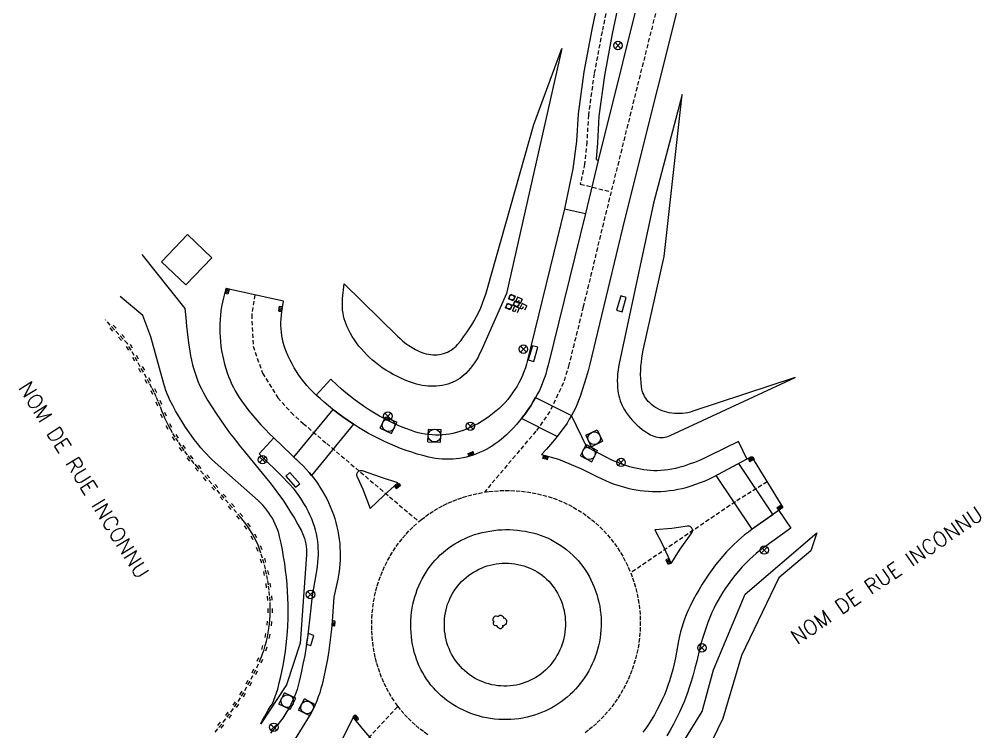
# Model space of a CAD drawing. Header units: millimetres. Extents: x 133000 to 133482, y 131000 to 131989.
# Drawn here: x 133317.8 to 133431.5, y 131069.8 to 131154 of the extents above; entities that cross this region are included whole.
import ezdxf
from ezdxf.enums import TextEntityAlignment as Align

# ---------------------------------------------------------------- set-up
doc = ezdxf.new("R2010")
doc.units = ezdxf.units.MM
doc.linetypes.add('DASHED', pattern=[0.75, 0.5, -0.25])
doc.layers.get('0').update_dxf_attribs({"linetype": 'CONTINUOUS'})
for name, color, linetype in [('W0001', 6, 'DASHED'), ('W0008', 7, 'CONTINUOUS'), ('W0014', 7, 'CONTINUOUS'), ('W0015', 2, 'CONTINUOUS'), ('W0020', 2, 'CONTINUOUS'), ('W0070', 7, 'DASHED'), ('W0071', 7, 'CONTINUOUS'), ('W0210', 2, 'CONTINUOUS'), ('W0211', 2, 'CONTINUOUS'), ('W0212', 2, 'CONTINUOUS'), ('W0213', 2, 'CONTINUOUS'), ('W0220', 5, 'DASHED'), ('W0300', 7, 'CONTINUOUS'), ('W0400', 7, 'CONTINUOUS'), ('W0412', 7, 'CONTINUOUS'), ('W0420', 7, 'CONTINUOUS'), ('W0421', 7, 'CONTINUOUS'), ('W0431', 7, 'CONTINUOUS'), ('W0469', 7, 'CONTINUOUS'), ('W0989', 7, 'CONTINUOUS')]:
    doc.layers.add(name, color=color, linetype=linetype)
doc.styles.get("Standard").update_dxf_attribs({"font": 'romans.shx', "width": 0.85})

# ---------------------------------------------------------------- blocks, each defined once
blk = doc.blocks.new('T469')
at = {"color": 0, "linetype": 'Continuous', "flags": 128}
for points in [[(-0.35, 0.35), (0.35, -0.35)], [(-0.35, -0.35), (0.35, 0.35)]]:
    blk.add_lwpolyline(points, dxfattribs=at)
at = {"color": 0, "linetype": 'Continuous'}
blk.add_circle((0, 0), 0.5, dxfattribs=at)
blk = doc.blocks.new('t412')
for p, q in [((-0.3, 1.2), (0.3, 1.2)), ((-0.3, 1.2), (-0.3, 0.6)), ((-0.3, 0.6), (0.3, 0.6)), ((-0.3, 0.3), (0.3, 0.3)), ((-0.3, -0.3), (-0.3, 0.3)), ((0, 0.9), (0.3, 0.9)), ((0.3, 0.9), (0.3, 0.6)), ((0.3, 0.3), (0.3, -0.3)), ((0.3, -0.3), (-0.3, -0.3))]:
    blk.add_line(p, q)
blk.add_ellipse((0, 0), major_axis=(0.212, 0.212), ratio=1, start_param=5.497787, end_param=11.780972)
blk = doc.blocks.new('T400')
for p, q in [((-0.15, 0.3), (0.15, 0.3)), ((-0.15, -0.25), (-0.15, 0.3)), ((-0.15, 0.15), (0.15, 0.15)), ((-0.15, 0), (0.15, 0)), ((0.15, 0.3), (0.15, -0.25)), ((-0.15, -0.15), (0.15, -0.15)), ((-0.15, -0.25), (-0.15, -0.3)), ((-0.15, -0.3), (0.15, -0.3)), ((0.15, -0.3), (0.15, -0.25))]:
    blk.add_line(p, q)
blk = doc.blocks.new('T420')
for p, q in [((0.75, 0.75), (-0.75, 0.75)), ((-0.75, 0.75), (-0.75, -0.75)), ((0.75, 0.75), (0.75, -0.75)), ((0.75, -0.75), (-0.75, -0.75))]:
    blk.add_line(p, q)
blk.add_ellipse((0, 0), major_axis=(-0.53, 0.53), ratio=1, start_param=3.926991, end_param=10.210176)
blk = doc.blocks.new('T300')
for p, q in [((-0.8, 0.51), (-0.86, 0.34)), ((-0.86, 0.34), (-0.86, 0.17)), ((-0.86, 0.17), (-0.74, 0.06)), ((-0.69, 0.63), (-0.8, 0.51)), ((-0.8, -0.06), (-0.74, 0.06)), ((-0.74, 0.06), (-0.69, 0.11)), ((-0.57, 0.69), (-0.69, 0.63)), ((-0.46, 0.69), (-0.57, 0.69)), ((-0.29, 0.63), (-0.46, 0.69)), ((-0.29, 0.63), (-0.17, 0.74)), ((-0.23, 0.57), (-0.29, 0.63)), ((-0.17, 0.74), (-0.06, 0.8)), ((-0.06, 0.8), (0.06, 0.8)), ((0.06, 0.8), (0.23, 0.74)), ((0.23, 0.74), (0.34, 0.63)), ((0.34, 0.63), (0.4, 0.51)), ((0.46, 0.46), (0.34, 0.46)), ((0.4, 0.51), (0.4, 0.46)), ((0.57, 0.4), (0.46, 0.46)), ((0.57, 0.4), (0.69, 0.29)), ((0.69, 0.29), (0.74, 0.17)), ((0.74, 0.06), (0.69, -0.17)), ((0.74, 0.17), (0.74, 0.06)), ((-0.8, -0.17), (-0.8, -0.06)), ((-0.8, -0.23), (-0.8, -0.17)), ((-0.74, -0.34), (-0.8, -0.23)), ((-0.69, -0.4), (-0.74, -0.34)), ((-0.51, -0.46), (-0.69, -0.4)), ((-0.4, -0.46), (-0.51, -0.46)), ((-0.4, -0.46), (-0.34, -0.46)), ((-0.34, -0.46), (-0.34, -0.4)), ((-0.34, -0.51), (-0.34, -0.46)), ((-0.29, -0.63), (-0.34, -0.51)), ((-0.17, -0.74), (-0.29, -0.63)), ((-0.06, -0.8), (-0.17, -0.74)), ((0.06, -0.8), (-0.06, -0.8)), ((0.17, -0.74), (0.06, -0.8)), ((0.23, -0.69), (0.17, -0.74)), ((0.29, -0.46), (0.23, -0.46)), ((0.29, -0.63), (0.23, -0.69)), ((0.46, -0.4), (0.29, -0.46)), ((0.34, -0.51), (0.29, -0.63)), ((0.34, -0.51), (0.34, -0.46)), ((0.57, -0.34), (0.46, -0.4)), ((0.63, -0.29), (0.57, -0.34)), ((0.69, -0.17), (0.63, -0.29))]:
    blk.add_line(p, q)
blk = doc.blocks.new('t220o')
at = {"color": 0, "linetype": 'Continuous'}
for p, q in [((-0.25, 0.25), (0.25, 0.25)), ((-0.25, -0.25), (0.25, -0.25))]:
    blk.add_line(p, q, dxfattribs=at)

msp = doc.modelspace()

# ---------------------------------------------------------------- linework, layer by layer
at = {"layer": 'W0001'}
for points in [[(133395.05, 131162.65), (133391.22, 131147.37), (133387.8, 131133.57), (133387.07, 131130.62), (133384.5, 131120), (133382.82, 131113.13), (133382.16, 131110.99), (133380.55, 131107.6), (133378.9, 131105.27), (133372.82, 131098.06)], [(133345.68, 131121.39), (133345.32, 131119.04), (133345.49, 131115.33), (133346.59, 131112.14), (133348.4, 131109.23), (133349.98, 131107.48), (133351.41, 131106.18), (133354.18, 131103.82), (133365.08, 131094.59)], [(133406.25, 131099.28), (133402.48, 131096.94), (133390.11, 131088.53)], [(133366.12, 131069.4), (133365.61, 131069.77), (133365.11, 131070.16), (133364.64, 131070.56), (133364.18, 131070.99), (133363.73, 131071.44), (133363.31, 131071.9), (133362.91, 131072.38), (133362.6, 131072.78), (133362.16, 131073.4), (133361.82, 131073.92), (133361.5, 131074.46), (133361.2, 131075.02), (133360.93, 131075.58), (133360.68, 131076.16), (133360.45, 131076.75), (133360.25, 131077.34), (133360.07, 131077.95), (133359.92, 131078.55), (133359.79, 131079.2), (133359.68, 131079.85), (133359.6, 131080.51), (133359.54, 131081.17), (133359.51, 131081.82), (133359.5, 131082.48), (133359.52, 131083.14), (133359.57, 131083.8), (133359.64, 131084.46), (133359.73, 131085.11), (133359.85, 131085.76), (133359.99, 131086.39), (133360.16, 131087.01), (133360.36, 131087.63), (133360.58, 131088.24), (133360.82, 131088.83), (133361.09, 131089.42), (133361.38, 131090), (133361.7, 131090.56), (133362.03, 131091.11), (133362.39, 131091.65), (133362.77, 131092.17), (133363.16, 131092.65), (133363.57, 131093.12), (133363.99, 131093.58), (133364.43, 131094.01), (133365.08, 131094.59), (133365.37, 131094.82), (133365.86, 131095.2), (133366.36, 131095.56), (133366.88, 131095.89), (133367.42, 131096.21), (133367.96, 131096.5), (133368.52, 131096.77), (133369.09, 131097.02), (133369.67, 131097.25), (133370.25, 131097.45), (133370.86, 131097.63), (133371.48, 131097.79), (133372.11, 131097.93), (133372.82, 131098.06), (133373.37, 131098.14), (133374, 131098.2), (133374.64, 131098.25), (133375.28, 131098.27), (133375.92, 131098.26), (133376.56, 131098.23), (133377.19, 131098.18), (133377.83, 131098.1), (133378.46, 131098), (133379.09, 131097.88), (133379.71, 131097.73), (133380.34, 131097.56), (133380.96, 131097.36), (133381.57, 131097.13), (133382.17, 131096.88), (133382.76, 131096.6), (133383.33, 131096.29), (133383.89, 131095.96), (133384.44, 131095.61), (133384.97, 131095.23), (133385.49, 131094.84), (133385.99, 131094.41), (133386.47, 131093.97), (133386.93, 131093.51), (133387.37, 131093.03), (133387.79, 131092.53), (133388.18, 131092.02), (133388.56, 131091.48), (133388.91, 131090.93), (133389.24, 131090.37), (133389.55, 131089.79), (133389.83, 131089.19), (133390.11, 131088.53), (133390.32, 131087.96), (133390.53, 131087.34), (133390.71, 131086.7), (133390.87, 131086.06), (133391, 131085.41), (133391.1, 131084.76), (133391.18, 131084.1), (133391.23, 131083.44), (133391.25, 131082.78), (133391.24, 131082.12), (133391.21, 131081.46), (133391.15, 131080.8), (133391.07, 131080.14), (133390.95, 131079.49), (133390.81, 131078.85), (133390.65, 131078.21), (133390.46, 131077.6), (133390.25, 131077), (133390.02, 131076.41), (133389.77, 131075.83), (133389.49, 131075.26), (133389.19, 131074.7), (133388.87, 131074.16), (133388.53, 131073.62), (133388.17, 131073.11), (133387.79, 131072.6), (133387.39, 131072.11), (133386.96, 131071.64), (133386.52, 131071.18), (133386.07, 131070.75), (133385.6, 131070.33), (133385.11, 131069.93), (133384.61, 131069.55)], [(133352.53, 131061.88), (133362.6, 131072.78)]]:
    msp.add_lwpolyline(points, dxfattribs=at)
at = {"layer": 'W0008'}
for points in [[(133397.18, 131161.41), (133389.37, 131130.24), (133386.42, 131117.96), (133385.27, 131113.18), (133385.07, 131112.41), (133384.86, 131111.64), (133384.63, 131110.87), (133384.39, 131110.11), (133384.13, 131109.36), (133383.96, 131108.9), (133383.77, 131108.45), (133383.57, 131108), (133383.35, 131107.56), (133383.12, 131107.13), (133382.86, 131106.68), (133382.59, 131106.24), (133382.3, 131105.81), (133381.99, 131105.39), (133381.56, 131104.81), (133381.1, 131104.25), (133380.64, 131103.69), (133380.16, 131103.15), (133379.59, 131102.51), (133381.59, 131101.96), (133384.28, 131100.82), (133386.1, 131099.91), (133386.61, 131099.67), (133387.12, 131099.44), (133387.64, 131099.23), (133388.17, 131099.03), (133388.71, 131098.86), (133389.25, 131098.69), (133389.79, 131098.55), (133390.27, 131098.44), (133390.75, 131098.35), (133391.23, 131098.27), (133391.72, 131098.22), (133392.21, 131098.18), (133392.69, 131098.15), (133393.18, 131098.15), (133393.69, 131098.16), (133394.19, 131098.2), (133394.7, 131098.25), (133395.2, 131098.32), (133395.7, 131098.41), (133396.19, 131098.52), (133396.68, 131098.64), (133397.25, 131098.81), (133397.8, 131099), (133398.36, 131099.2), (133398.9, 131099.42), (133399.44, 131099.66), (133399.97, 131099.91), (133400.49, 131100.18), (133404.4, 131102.3), (133408.11, 131096.26), (133404.47, 131093.69), (133404.02, 131093.36), (133403.58, 131093.01), (133403.14, 131092.65), (133402.72, 131092.28), (133402.31, 131091.89), (133401.91, 131091.49), (133401.45, 131091), (133401.01, 131090.5), (133400.57, 131089.99), (133400.15, 131089.47), (133399.75, 131088.93), (133399.35, 131088.39), (133398.95, 131087.8), (133398.56, 131087.19), (133398.19, 131086.58), (133397.84, 131085.96), (133397.5, 131085.33), (133397.18, 131084.69), (133396.87, 131084.04), (133396.67, 131083.56), (133396.47, 131083.07), (133396.3, 131082.57), (133396.14, 131082.07), (133396, 131081.56), (133395.88, 131081.04), (133395.78, 131080.52), (133395.54, 131079.18), (133395.41, 131078.49), (133395.26, 131077.8), (133395.09, 131077.12), (133394.91, 131076.44), (133394.7, 131075.77), (133394.51, 131075.21), (133394.31, 131074.65), (133394.09, 131074.11), (133393.85, 131073.57), (133393.59, 131073.04), (133393.26, 131072.39), (133392.91, 131071.75), (133392.54, 131071.13), (133392.15, 131070.51), (133391.96, 131070.22), (133391.75, 131069.95), (133391.53, 131069.69)], [(133392.05, 131160.55), (133386.27, 131137.28), (133384.78, 131130.99), (133380.36, 131113.08), (133380.22, 131112.55), (133380.07, 131112.02), (133379.89, 131111.5), (133379.7, 131110.98), (133379.52, 131110.54), (133379.32, 131110.1), (133379.11, 131109.68), (133378.88, 131109.25), (133378.6, 131108.77), (133378.3, 131108.29), (133377.99, 131107.83), (133377.66, 131107.37), (133377.32, 131106.92), (133376.97, 131106.48), (133376.6, 131106.06), (133376.22, 131105.64), (133375.83, 131105.24), (133375.43, 131104.84), (133375.12, 131104.56), (133374.79, 131104.28), (133374.46, 131104.02), (133374.11, 131103.77), (133373.76, 131103.54), (133373.4, 131103.32), (133373.03, 131103.11), (133372.65, 131102.92), (133372.26, 131102.75), (133371.87, 131102.59), (133371.48, 131102.45), (133371.09, 131102.33), (133370.7, 131102.22), (133370.3, 131102.13), (133369.89, 131102.06), (133369.49, 131102.01), (133369.08, 131101.97), (133368.67, 131101.96), (133368.26, 131101.96), (133367.85, 131101.97), (133367.45, 131102.01), (133367.04, 131102.06), (133366.64, 131102.13), (133366.24, 131102.22), (133365.56, 131102.39), (133364.89, 131102.58), (133364.23, 131102.78), (133363.57, 131103.01), (133362.92, 131103.24), (133362.27, 131103.5), (133361.63, 131103.77), (133361, 131104.05), (133360.37, 131104.36), (133359.75, 131104.67), (133359.14, 131105.01), (133358.54, 131105.35), (133357.95, 131105.72), (133357.36, 131106.09), (133356.73, 131106.52), (133356.1, 131106.96), (133355.49, 131107.42), (133354.88, 131107.88), (133354.38, 131108.28), (133353.88, 131108.7), (133353.4, 131109.12), (133352.92, 131109.55), (133352.55, 131109.91), (133352.2, 131110.29), (133351.85, 131110.67), (133351.52, 131111.07), (133351.21, 131111.48), (133350.91, 131111.9), (133350.62, 131112.33), (133350.35, 131112.77), (133350.1, 131113.22), (133349.86, 131113.68), (133349.64, 131114.14), (133349.43, 131114.62), (133349.29, 131114.99), (133349.16, 131115.38), (133349.05, 131115.77), (133348.96, 131116.16), (133348.88, 131116.56), (133348.83, 131116.96), (133348.79, 131117.36), (133348.77, 131117.76), (133348.77, 131118.17), (133348.79, 131118.57), (133348.83, 131118.97), (133348.88, 131119.37), (133349.09, 131120.65), (133342.27, 131122.14), (133342.1, 131121.52), (133341.97, 131121.02), (133341.85, 131120.52), (133341.76, 131120.01), (133341.68, 131119.51), (133341.62, 131119), (133341.58, 131118.48), (133341.55, 131117.97), (133341.54, 131117.46), (133341.55, 131116.94), (133341.58, 131116.4), (133341.62, 131115.86), (133341.69, 131115.33), (133341.77, 131114.79), (133341.86, 131114.26), (133341.98, 131113.73), (133342.11, 131113.2), (133342.26, 131112.68), (133342.42, 131112.17), (133342.58, 131111.73), (133342.76, 131111.3), (133342.94, 131110.87), (133343.15, 131110.45), (133343.37, 131110.04), (133343.61, 131109.64), (133343.85, 131109.25), (133344.12, 131108.86), (133344.55, 131108.28), (133344.99, 131107.7), (133345.45, 131107.14), (133345.92, 131106.58), (133346.41, 131106.04), (133346.9, 131105.5), (133347.41, 131104.98), (133347.93, 131104.48), (133351.01, 131101.55), (133351.39, 131101.17), (133351.75, 131100.79), (133352.11, 131100.39), (133352.45, 131099.98), (133352.77, 131099.56), (133353.08, 131099.13), (133353.38, 131098.68), (133353.66, 131098.23), (133353.93, 131097.77), (133354.18, 131097.3), (133354.4, 131096.85), (133354.61, 131096.39), (133354.8, 131095.92), (133354.98, 131095.45), (133355.13, 131094.96), (133355.27, 131094.48), (133355.4, 131093.99), (133355.5, 131093.49), (133355.59, 131093), (133355.66, 131092.49), (133355.72, 131092.01), (133355.75, 131091.52), (133355.77, 131091.02), (133355.78, 131090.53), (133355.77, 131090.04), (133355.74, 131089.59), (133355.7, 131089.14), (133355.65, 131088.69), (133355.58, 131088.25), (133355.49, 131087.8), (133355.04, 131085.68), (133354.82, 131082.81), (133354.74, 131081.87), (133354.63, 131080.92), (133354.51, 131079.99), (133354.38, 131079.05), (133354.22, 131078.12), (133354.04, 131077.19), (133353.85, 131076.26), (133353.63, 131075.34), (133353.51, 131074.85), (133353.36, 131074.37), (133353.19, 131073.89), (133353.01, 131073.42), (133352.81, 131072.95), (133352.59, 131072.5), (133352.36, 131072.05), (133352.1, 131071.61), (133351.28, 131070.27), (133350.44, 131068.93)]]:
    msp.add_lwpolyline(points, dxfattribs=at)
msp.add_lwpolyline([(133378.56, 131093.25), (133379, 131093.13), (133379.43, 131092.99), (133379.86, 131092.83), (133380.27, 131092.66), (133380.68, 131092.46), (133381.08, 131092.25), (133381.47, 131092.02), (133381.86, 131091.78), (133382.23, 131091.51), (133382.58, 131091.24), (133382.93, 131090.95), (133383.26, 131090.64), (133383.58, 131090.32), (133383.89, 131089.98), (133384.18, 131089.64), (133384.46, 131089.28), (133384.72, 131088.91), (133384.96, 131088.52), (133385.19, 131088.13), (133385.41, 131087.72), (133385.61, 131087.29), (133385.8, 131086.86), (133385.96, 131086.42), (133386.11, 131085.97), (133386.24, 131085.52), (133386.35, 131085.06), (133386.45, 131084.6), (133386.52, 131084.13), (133386.57, 131083.66), (133386.61, 131083.19), (133386.62, 131082.72), (133386.62, 131082.25), (133386.6, 131081.78), (133386.56, 131081.31), (133386.49, 131080.84), (133386.41, 131080.38), (133386.31, 131079.92), (133386.2, 131079.46), (133386.06, 131079.03), (133385.92, 131078.6), (133385.75, 131078.18), (133385.57, 131077.77), (133385.37, 131077.36), (133385.16, 131076.96), (133384.93, 131076.57), (133384.69, 131076.19), (133384.43, 131075.82), (133384.16, 131075.46), (133383.87, 131075.11), (133383.57, 131074.78), (133383.26, 131074.45), (133382.94, 131074.14), (133382.6, 131073.85), (133382.26, 131073.57), (133381.91, 131073.3), (133381.54, 131073.05), (133381.17, 131072.81), (133380.78, 131072.59), (133380.39, 131072.38), (133379.99, 131072.19), (133379.58, 131072.02), (133379.17, 131071.86), (133378.75, 131071.72), (133378.32, 131071.6), (133377.86, 131071.48), (133377.38, 131071.38), (133376.91, 131071.3), (133376.43, 131071.25), (133375.95, 131071.21), (133375.47, 131071.19), (133374.99, 131071.19), (133374.51, 131071.22), (133374.03, 131071.26), (133373.55, 131071.32), (133373.08, 131071.4), (133372.61, 131071.5), (133372.14, 131071.62), (133371.68, 131071.76), (133371.23, 131071.92), (133370.78, 131072.1), (133370.34, 131072.29), (133369.91, 131072.51), (133369.48, 131072.74), (133369.11, 131072.96), (133368.74, 131073.2), (133368.39, 131073.46), (133368.05, 131073.73), (133367.71, 131074.02), (133367.39, 131074.31), (133367.08, 131074.62), (133366.79, 131074.95), (133366.51, 131075.28), (133366.24, 131075.63), (133365.99, 131075.99), (133365.75, 131076.35), (133365.53, 131076.73), (133365.32, 131077.12), (133365.13, 131077.51), (133364.96, 131077.91), (133364.8, 131078.32), (133364.66, 131078.73), (133364.54, 131079.15), (133364.43, 131079.58), (133364.33, 131080.05), (133364.26, 131080.52), (133364.2, 131081), (133364.15, 131081.48), (133364.13, 131081.96), (133364.13, 131082.44), (133364.14, 131082.92), (133364.17, 131083.4), (133364.22, 131083.88), (133364.29, 131084.35), (133364.38, 131084.83), (133364.48, 131085.27), (133364.6, 131085.71), (133364.74, 131086.15), (133364.89, 131086.58), (133365.07, 131087), (133365.26, 131087.42), (133365.46, 131087.83), (133365.69, 131088.22), (133365.92, 131088.61), (133366.18, 131088.99), (133366.45, 131089.36), (133366.72, 131089.7), (133367, 131090.03), (133367.3, 131090.34), (133367.61, 131090.65), (133367.93, 131090.94), (133368.26, 131091.21), (133368.6, 131091.48), (133368.95, 131091.73), (133369.32, 131091.96), (133369.69, 131092.18), (133370.07, 131092.39), (133370.46, 131092.57), (133370.85, 131092.75), (133371.26, 131092.91), (133371.67, 131093.05), (133372.11, 131093.18), (133372.56, 131093.3), (133373.02, 131093.4), (133373.48, 131093.48), (133373.94, 131093.55), (133374.4, 131093.6), (133374.87, 131093.63), (133375.33, 131093.64), (133375.8, 131093.64), (133376.26, 131093.62), (133376.73, 131093.58), (133377.19, 131093.52), (133377.65, 131093.45), (133378.11, 131093.36)], close=True, dxfattribs=at)
at = {"layer": 'W0014'}
for points in [[(133382.3, 131131.57), (133377.93, 131113.67), (133377.8, 131113.21), (133377.66, 131112.75), (133377.5, 131112.3), (133377.32, 131111.86), (133377.12, 131111.43), (133376.91, 131111.01), (133376.68, 131110.59), (133376.43, 131110.19), (133376.16, 131109.79), (133375.88, 131109.41), (133375.58, 131109.04), (133375.26, 131108.68), (133374.92, 131108.32), (133374.55, 131107.97), (133374.18, 131107.64), (133373.79, 131107.32), (133373.39, 131107.02), (133372.98, 131106.73), (133372.56, 131106.46), (133372.13, 131106.2), (133371.68, 131105.97), (133371.23, 131105.75), (133370.77, 131105.55), (133370.3, 131105.36), (133369.91, 131105.23), (133369.51, 131105.11), (133369.11, 131105.02), (133368.7, 131104.94), (133368.29, 131104.88), (133367.88, 131104.84), (133367.46, 131104.82), (133367.05, 131104.82), (133366.63, 131104.83), (133366.22, 131104.87), (133365.81, 131104.93), (133365.4, 131105), (133364.99, 131105.1), (133364.59, 131105.21), (133364.2, 131105.34), (133363.55, 131105.58), (133362.91, 131105.84), (133362.28, 131106.12), (133361.66, 131106.41), (133361.04, 131106.73), (133360.43, 131107.05), (133359.83, 131107.4), (133359.24, 131107.76), (133358.67, 131108.14), (133358.1, 131108.53), (133357.54, 131108.93), (133356.99, 131109.36), (133356.46, 131109.79), (133355.94, 131110.25), (133355.43, 131110.71), (133354.66, 131111.43), (133352.92, 131109.55)], [(133403.88, 131101.94), (133402.84, 131104.07), (133399.4, 131102.37), (133398.82, 131102.09), (133398.23, 131101.83), (133397.64, 131101.59), (133397.04, 131101.36), (133396.43, 131101.16), (133395.81, 131100.97), (133395.39, 131100.86), (133394.97, 131100.77), (133394.55, 131100.7), (133394.12, 131100.65), (133393.69, 131100.62), (133393.26, 131100.6), (133392.85, 131100.61), (133392.45, 131100.63), (133392.05, 131100.66), (133391.65, 131100.71), (133391.26, 131100.78), (133390.86, 131100.86), (133390.47, 131100.95), (133390, 131101.08), (133389.53, 131101.23), (133389.07, 131101.38), (133388.62, 131101.56), (133388.17, 131101.74), (133387.72, 131101.94), (133387.29, 131102.16), (133384.91, 131103.37), (133383.12, 131107.13)], [(133347.93, 131104.48), (133346.19, 131102.6), (133349.1, 131099.74), (133349.48, 131099.35), (133349.85, 131098.95), (133350.21, 131098.53), (133350.54, 131098.1), (133350.87, 131097.66), (133351.17, 131097.21), (133351.46, 131096.74), (133351.74, 131096.27), (133351.99, 131095.79), (133352.19, 131095.37), (133352.38, 131094.94), (133352.54, 131094.5), (133352.69, 131094.06), (133352.82, 131093.61), (133352.92, 131093.16), (133353.01, 131092.7), (133353.08, 131092.24), (133353.13, 131091.78), (133353.15, 131091.4), (133353.16, 131091.02), (133353.16, 131090.64), (133353.15, 131090.26), (133353.11, 131089.76), (133353.06, 131089.28), (133352.99, 131088.79), (133352.91, 131088.3), (133352.47, 131085.81), (133352.17, 131082.95), (133352.05, 131081.91), (133351.91, 131080.86), (133351.75, 131079.82), (133351.58, 131078.78), (133351.38, 131077.74), (133351.17, 131076.71), (133350.94, 131075.68), (133350.82, 131075.21), (133350.68, 131074.75), (133350.53, 131074.3), (133350.35, 131073.85), (133350.16, 131073.41), (133349.95, 131072.98), (133349.73, 131072.56), (133349.49, 131072.15), (133349.24, 131071.75), (133348.98, 131071.36), (133348.7, 131070.97), (133348.41, 131070.6), (133348.1, 131070.24), (133347.54, 131069.6)], [(133407.62, 131095.92), (133409.03, 131093.8), (133405.82, 131091.51), (133405.38, 131091.18), (133404.95, 131090.84), (133404.54, 131090.48), (133404.14, 131090.11), (133403.75, 131089.73), (133403.29, 131089.24), (133402.85, 131088.74), (133402.42, 131088.23), (133402.01, 131087.7), (133401.62, 131087.16), (133401.31, 131086.71), (133401.01, 131086.25), (133400.72, 131085.78), (133400.45, 131085.31), (133400.19, 131084.82), (133399.95, 131084.33), (133399.72, 131083.83), (133399.47, 131083.25), (133399.24, 131082.67), (133399.02, 131082.08), (133398.82, 131081.48), (133398.63, 131080.88), (133398.46, 131080.27), (133398.3, 131079.66), (133397.92, 131078.11), (133397.71, 131077.29), (133397.49, 131076.49), (133397.25, 131075.68), (133397, 131074.88), (133396.82, 131074.35), (133396.63, 131073.83), (133396.42, 131073.31), (133396.2, 131072.79), (133395.87, 131072.07), (133395.52, 131071.36), (133395.16, 131070.65), (133394.78, 131069.96), (133394.38, 131069.27)]]:
    msp.add_lwpolyline(points, dxfattribs=at)
msp.add_lwpolyline([(133377.48, 131089.36), (133377.81, 131089.25), (133378.13, 131089.12), (133378.45, 131088.98), (133378.77, 131088.82), (133379.07, 131088.64), (133379.36, 131088.45), (133379.64, 131088.25), (133379.92, 131088.03), (133380.18, 131087.79), (133380.42, 131087.55), (133380.66, 131087.29), (133380.88, 131087.02), (133381.09, 131086.74), (133381.28, 131086.44), (133381.46, 131086.14), (133381.63, 131085.82), (133381.78, 131085.49), (133381.92, 131085.15), (133382.04, 131084.8), (133382.14, 131084.45), (133382.23, 131084.09), (133382.3, 131083.73), (133382.35, 131083.37), (133382.38, 131083.01), (133382.4, 131082.64), (133382.4, 131082.28), (133382.38, 131081.91), (133382.34, 131081.55), (133382.28, 131081.18), (133382.21, 131080.83), (133382.12, 131080.47), (133382.01, 131080.11), (133381.88, 131079.77), (133381.74, 131079.42), (133381.58, 131079.09), (133381.4, 131078.77), (133381.21, 131078.45), (133381, 131078.14), (133380.78, 131077.85), (133380.54, 131077.56), (133380.29, 131077.29), (133380.03, 131077.04), (133379.77, 131076.8), (133379.49, 131076.58), (133379.2, 131076.37), (133378.9, 131076.18), (133378.59, 131076), (133378.27, 131075.84), (133377.94, 131075.69), (133377.61, 131075.56), (133377.27, 131075.45), (133376.92, 131075.36), (133376.57, 131075.28), (133376.21, 131075.22), (133375.85, 131075.18), (133375.49, 131075.16), (133375.13, 131075.15), (133374.76, 131075.17), (133374.4, 131075.2), (133374.04, 131075.25), (133373.69, 131075.32), (133373.33, 131075.41), (133372.99, 131075.51), (133372.65, 131075.64), (133372.31, 131075.78), (133371.98, 131075.93), (133371.67, 131076.1), (133371.36, 131076.29), (133371.06, 131076.5), (133370.77, 131076.71), (133370.5, 131076.95), (133370.23, 131077.19), (133369.98, 131077.45), (133369.75, 131077.73), (133369.52, 131078.01), (133369.31, 131078.31), (133369.12, 131078.61), (133368.94, 131078.93), (133368.78, 131079.25), (133368.64, 131079.58), (133368.51, 131079.92), (133368.4, 131080.26), (133368.31, 131080.61), (133368.23, 131080.96), (133368.17, 131081.31), (133368.12, 131081.67), (133368.1, 131082.03), (133368.09, 131082.39), (133368.09, 131082.75), (133368.12, 131083.11), (133368.16, 131083.46), (133368.22, 131083.82), (133368.29, 131084.16), (133368.38, 131084.5), (133368.48, 131084.83), (133368.61, 131085.16), (133368.74, 131085.48), (133368.9, 131085.8), (133369.07, 131086.1), (133369.25, 131086.4), (133369.45, 131086.69), (133369.66, 131086.97), (133369.88, 131087.24), (133370.12, 131087.5), (133370.38, 131087.75), (133370.65, 131087.99), (133370.93, 131088.21), (133371.22, 131088.42), (133371.52, 131088.61), (133371.83, 131088.79), (133372.15, 131088.96), (133372.48, 131089.1), (133372.81, 131089.24), (133373.15, 131089.35), (133373.5, 131089.45), (133373.85, 131089.53), (133374.21, 131089.59), (133374.58, 131089.64), (133374.94, 131089.66), (133375.31, 131089.67), (133375.68, 131089.66), (133376.04, 131089.64), (133376.4, 131089.59), (133376.77, 131089.53), (133377.12, 131089.45)], close=True, dxfattribs=at)
at = {"layer": 'W0015'}
for points in [[(133360.95, 131097.69), (133362.58, 131099.16), (133360.68, 131099.8), (133358.4, 131100.59), (133358.31, 131100.61), (133358.21, 131100.61), (133358.11, 131100.6), (133358.01, 131100.56), (133357.92, 131100.5), (133357.85, 131100.43), (133357.79, 131100.35), (133357.75, 131100.26), (133357.72, 131100.16), (133357.72, 131100.06), (133357.73, 131099.96), (133357.77, 131099.87), (133358.44, 131098.43), (133359.32, 131096.12)], [(133392.96, 131093.62), (133393.86, 131091.88), (133394.88, 131089.65), (133395.96, 131091.34), (133397.26, 131093.14), (133397.32, 131093.25), (133397.37, 131093.36), (133397.4, 131093.48), (133397.41, 131093.57), (133397.4, 131093.66), (133397.37, 131093.74), (133397.33, 131093.82), (133397.28, 131093.89), (133397.21, 131093.95), (133397.14, 131094), (133397.06, 131094.04), (133396.98, 131094.06), (133396.89, 131094.07), (133396.81, 131094.06), (133394.99, 131093.77)], [(133354.42, 131062.13), (133355.57, 131063.15), (133357.14, 131064.24), (133358.94, 131065.28), (133361.73, 131066.53), (133360.31, 131067.93), (133358.58, 131069.95), (133357.32, 131071.48), (133356.45, 131069.7), (133355.27, 131067.41), (133353.96, 131065.38), (133352.81, 131063.96)]]:
    msp.add_lwpolyline(points, close=True, dxfattribs=at)
at = {"layer": 'W0020'}
for points in [[(133383.12, 131107.13), (133382.86, 131106.68), (133382.59, 131106.24), (133382.3, 131105.81), (133381.99, 131105.39), (133381.56, 131104.81), (133381.41, 131104.63), (133377.21, 131106.79), (133377.32, 131106.92), (133377.66, 131107.37), (133377.99, 131107.83), (133378.3, 131108.29), (133378.6, 131108.77), (133378.88, 131109.25)], [(133354.93, 131107.84), (133355.49, 131107.42), (133356.1, 131106.96), (133356.73, 131106.52), (133357.36, 131106.09), (133352.39, 131100.05), (133352.11, 131100.39), (133351.75, 131100.79), (133351.39, 131101.17), (133351.01, 131101.55), (133350.3, 131102.22)], [(133400.22, 131100.04), (133400.49, 131100.18), (133402.84, 131101.46), (133406.9, 131095.4), (133404.47, 131093.69)]]:
    msp.add_lwpolyline(points, close=True, dxfattribs=at)
at = {"layer": 'W0070'}
msp.add_lwpolyline([(133402.6, 131229.97), (133398.85, 131211.1), (133393.8, 131186.67), (133389.77, 131167.1), (133386.73, 131152.49), (133385.79, 131147.52), (133385.11, 131142.64), (133384.93, 131139.44), (133384.66, 131136.85), (133384.15, 131134.48), (133387.8, 131133.57)], dxfattribs=at)
at = {"layer": 'W0071'}
for points in [[(133401.27, 131229.61), (133397.65, 131211.36), (133392.69, 131186.92), (133388.55, 131167.41), (133385.52, 131152.75), (133384.57, 131147.74), (133383.89, 131142.77), (133383.69, 131139.54), (133383.28, 131136.28), (133382.27, 131131.54), (133384.78, 131130.99)], [(133403.93, 131230.33), (133400.04, 131210.84), (133394.92, 131186.42), (133390.99, 131166.79), (133387.93, 131152.23), (133387.02, 131147.3), (133386.33, 131142.52), (133386.17, 131139.34), (133386.04, 131137.42), (133386.27, 131137.28)]]:
    msp.add_lwpolyline(points, dxfattribs=at)
at = {"layer": 'W0210'}
msp.add_lwpolyline([(133396.19, 131145.06), (133392.82, 131132.21), (133388.76, 131113.27), (133388.68, 131112.88), (133388.62, 131112.47), (133388.57, 131112.07), (133388.54, 131111.67), (133388.53, 131111.26), (133388.54, 131110.85), (133388.56, 131110.45), (133388.6, 131110.04), (133388.64, 131109.75), (133388.7, 131109.45), (133388.77, 131109.16), (133388.86, 131108.88), (133388.97, 131108.6), (133389.09, 131108.32), (133389.23, 131108.06), (133389.38, 131107.8), (133389.59, 131107.47), (133389.82, 131107.15), (133390.06, 131106.84), (133390.32, 131106.55), (133390.59, 131106.26), (133390.87, 131105.99), (133391.17, 131105.74), (133391.48, 131105.49), (133391.8, 131105.26), (133392.12, 131105.05), (133392.46, 131104.85), (133392.66, 131104.75), (133392.86, 131104.67), (133393.07, 131104.6), (133393.29, 131104.56), (133393.51, 131104.53), (133393.73, 131104.52), (133393.95, 131104.53), (133394.16, 131104.56), (133394.38, 131104.61), (133394.59, 131104.67), (133394.79, 131104.76), (133409.56, 131111.64)], dxfattribs=at)
at = {"layer": 'W0211'}
for points in [[(133381.96, 131150.51), (133375.45, 131121.55), (133372.44, 131114.77), (133372.26, 131114.4), (133372.07, 131114.04), (133371.87, 131113.69), (133371.65, 131113.35), (133371.41, 131113.02), (133371.16, 131112.71), (133370.89, 131112.4), (133370.61, 131112.11), (133370.39, 131111.9), (133370.15, 131111.7), (133369.9, 131111.52), (133369.64, 131111.35), (133369.37, 131111.2), (133369.09, 131111.07), (133368.8, 131110.95), (133368.51, 131110.85), (133368.18, 131110.76), (133367.85, 131110.69), (133367.51, 131110.64), (133367.17, 131110.6), (133366.83, 131110.58), (133366.49, 131110.58), (133366.15, 131110.59), (133365.81, 131110.63), (133365.48, 131110.68), (133365.14, 131110.75), (133364.81, 131110.84), (133364.33, 131110.99), (133363.86, 131111.16), (133363.39, 131111.34), (133362.93, 131111.54), (133362.48, 131111.76), (133362.03, 131111.99), (133361.6, 131112.24), (133361.17, 131112.5), (133360.75, 131112.78), (133360.34, 131113.07), (133359.95, 131113.38), (133359.59, 131113.67), (133359.25, 131113.98), (133358.92, 131114.31), (133358.6, 131114.64), (133358.29, 131114.99), (133358, 131115.34), (133357.72, 131115.71), (133357.46, 131116.09), (133357.21, 131116.48), (133356.97, 131116.88), (133356.76, 131117.29), (133356.61, 131117.6), (133356.48, 131117.91), (133356.36, 131118.23), (133356.26, 131118.56), (133356.18, 131118.89), (133356.12, 131119.23), (133356.07, 131119.57), (133356.05, 131119.91), (133356.04, 131120.25), (133356.05, 131120.6), (133356.07, 131120.94), (133356.26, 131122.69)], [(133346.38, 131070.71), (133346.6, 131071.12), (133346.83, 131071.51), (133347.04, 131071.86), (133347.27, 131072.29), (133347.52, 131072.69), (133347.77, 131073.07), (133347.95, 131073.5), (133348.11, 131073.92), (133348.25, 131074.36), (133348.39, 131074.79), (133348.58, 131075.53), (133348.76, 131076.27), (133348.92, 131077.02), (133349.07, 131077.77), (133349.2, 131078.52), (133349.31, 131079.27), (133349.4, 131080.03), (133349.48, 131080.79), (133349.54, 131081.55), (133349.59, 131082.31), (133349.62, 131083.12), (133349.63, 131083.94), (133349.63, 131084.75), (133349.6, 131085.57), (133349.56, 131086.39), (133349.5, 131087.2), (133349.43, 131088.01), (133349.33, 131088.82), (133349.22, 131089.63), (133349.09, 131090.44), (133348.95, 131091.24), (133348.79, 131092.04), (133348.61, 131092.84), (133348.51, 131093.21), (133348.39, 131093.58), (133348.26, 131093.94), (133348.11, 131094.3), (133347.94, 131094.64), (133347.76, 131094.98), (133347.56, 131095.31), (133347.35, 131095.64), (133347.12, 131095.95), (133346.88, 131096.25), (133346.62, 131096.54), (133346.35, 131096.81), (133346.07, 131097.07), (133341, 131101.57), (133340.65, 131101.9), (133340.3, 131102.24), (133339.96, 131102.59), (133339.63, 131102.95), (133339.32, 131103.31), (133338.92, 131103.81), (133338.53, 131104.31), (133338.15, 131104.82), (133337.78, 131105.34), (133337.43, 131105.87), (133337.05, 131106.47), (133336.68, 131107.08), (133336.33, 131107.69), (133335.99, 131108.32), (133335.66, 131108.95), (133335.49, 131109.32), (133335.32, 131109.71), (133335.17, 131110.09), (133335.04, 131110.49), (133334.92, 131110.89), (133333.41, 131116.44), (133332.47, 131118.94), (133329.77, 131121.2)], [(133405.34, 131036.93), (133398.04, 131036.03), (133394.68, 131038.64), (133394.45, 131043.03), (133392, 131059.68), (133392.39, 131062.17), (133394.73, 131065.98), (133398.54, 131072.14), (133399.91, 131077.07), (133403.66, 131086), (133412.13, 131093.26)]]:
    msp.add_lwpolyline(points, dxfattribs=at)
at = {"layer": 'W0212'}
msp.add_lwpolyline([(133409.56, 131111.64), (133397.47, 131107.63), (133397.17, 131107.54), (133396.86, 131107.46), (133396.54, 131107.41), (133396.23, 131107.37), (133395.91, 131107.35), (133395.59, 131107.35), (133395.28, 131107.36), (133394.96, 131107.4), (133394.65, 131107.45), (133394.37, 131107.51), (133394.09, 131107.59), (133393.82, 131107.69), (133393.55, 131107.81), (133393.29, 131107.94), (133393.05, 131108.09), (133392.81, 131108.25), (133392.58, 131108.42), (133392.36, 131108.61), (133392.19, 131108.79), (133392.03, 131108.97), (133391.89, 131109.17), (133391.76, 131109.38), (133391.65, 131109.6), (133391.56, 131109.82), (133391.48, 131110.06), (133391.43, 131110.29), (133391.39, 131110.53), (133391.34, 131111.02), (133391.31, 131111.5), (133391.29, 131111.98), (133391.3, 131112.47), (133391.32, 131112.95), (133391.37, 131113.44), (133391.43, 131113.92), (133391.51, 131114.4), (133391.6, 131114.87), (133394.08, 131125.91), (133396.19, 131145.06)], dxfattribs=at)
at = {"layer": 'W0213'}
for points in [[(133356.26, 131122.69), (133362.54, 131116.52), (133362.86, 131116.21), (133363.2, 131115.92), (133363.55, 131115.65), (133363.91, 131115.39), (133364.28, 131115.15), (133364.67, 131114.92), (133364.91, 131114.8), (133365.16, 131114.68), (133365.41, 131114.58), (133365.67, 131114.5), (133365.94, 131114.42), (133366.2, 131114.37), (133366.48, 131114.32), (133366.73, 131114.3), (133366.98, 131114.29), (133367.23, 131114.3), (133367.48, 131114.33), (133367.73, 131114.38), (133367.97, 131114.44), (133368.21, 131114.53), (133368.45, 131114.62), (133368.67, 131114.74), (133368.89, 131114.87), (133369.1, 131115.01), (133369.29, 131115.17), (133369.48, 131115.34), (133369.65, 131115.53), (133370.02, 131115.97), (133370.37, 131116.42), (133370.71, 131116.88), (133371.03, 131117.36), (133371.34, 131117.84), (133371.62, 131118.33), (133371.9, 131118.84), (133372.15, 131119.35), (133372.39, 131119.87), (133372.61, 131120.4), (133372.81, 131120.94), (133373, 131121.48), (133373.16, 131122.03), (133378.68, 131141.52), (133381.96, 131150.51)], [(133332.34, 131126.16), (133337.43, 131119.77), (133337.52, 131118.7), (133337.61, 131117.7), (133337.72, 131116.7), (133337.84, 131115.71), (133337.99, 131114.72), (133338.08, 131114.18), (133338.19, 131113.65), (133338.32, 131113.13), (133338.47, 131112.61), (133338.62, 131112.13), (133338.79, 131111.65), (133338.97, 131111.19), (133339.17, 131110.72), (133339.39, 131110.27), (133339.61, 131109.82), (133339.86, 131109.38), (133340.11, 131108.95), (133340.61, 131108.16), (133341.11, 131107.38), (133341.63, 131106.61), (133342.16, 131105.85), (133342.71, 131105.1), (133343.27, 131104.36), (133343.84, 131103.63), (133344.42, 131102.91), (133346.93, 131099.88), (133347.47, 131099.21), (133347.99, 131098.53), (133348.5, 131097.85), (133348.99, 131097.15), (133349.46, 131096.43), (133349.92, 131095.71), (133350.36, 131094.98), (133350.78, 131094.24), (133351.19, 131093.49), (133351.33, 131093.2), (133351.45, 131092.9), (133351.56, 131092.59), (133351.64, 131092.28), (133351.71, 131091.96), (133351.76, 131091.64), (133351.78, 131091.32), (133351.79, 131091), (133351.78, 131090.67), (133351.04, 131080.24), (133349.45, 131075.29), (133346.38, 131070.71)], [(133412.13, 131093.26), (133411.41, 131091.12), (133407.63, 131087.93), (133403.21, 131078.77), (133401, 131071.34), (133398.68, 131066.5), (133394.81, 131060.37), (133396.8, 131043.55), (133398.64, 131038.15), (133399.18, 131037.58)]]:
    msp.add_lwpolyline(points, dxfattribs=at)
at = {"layer": 'W0220'}
msp.add_lwpolyline([(133341, 131069.7), (133341.48, 131070.28), (133341.96, 131070.87), (133342.42, 131071.47), (133342.87, 131072.09), (133343.3, 131072.71), (133343.72, 131073.34), (133344.12, 131073.98), (133344.51, 131074.64), (133344.88, 131075.3), (133345.24, 131075.96), (133345.58, 131076.64), (133345.91, 131077.32), (133346.23, 131078.01), (133346.42, 131078.49), (133346.61, 131078.97), (133346.78, 131079.46), (133346.93, 131079.96), (133347.06, 131080.45), (133347.18, 131080.96), (133347.28, 131081.47), (133347.36, 131081.98), (133347.42, 131082.49), (133347.47, 131083), (133347.5, 131083.52), (133347.52, 131084.03), (133347.51, 131084.55), (133347.49, 131085.19), (133347.44, 131085.84), (133347.38, 131086.48), (133347.3, 131087.12), (133347.19, 131087.75), (133347.07, 131088.39), (133346.94, 131089.01), (133346.78, 131089.64), (133346.6, 131090.26), (133346.41, 131090.87), (133346.25, 131091.33), (133346.07, 131091.79), (133345.87, 131092.23), (133345.66, 131092.67), (133345.42, 131093.1), (133345.18, 131093.52), (133344.91, 131093.93), (133344.63, 131094.32), (133344.33, 131094.71), (133344.02, 131095.09), (133338.94, 131100.98), (133338.53, 131101.47), (133338.12, 131101.98), (133337.73, 131102.48), (133337.34, 131103), (133336.98, 131103.52), (133336.63, 131104.04), (133336.28, 131104.57), (133335.95, 131105.1), (133335.71, 131105.52), (133335.48, 131105.94), (133335.27, 131106.36), (133335.07, 131106.8), (133334.89, 131107.24), (133334.71, 131107.69), (133334.5, 131108.24), (133334.28, 131108.79), (133334.04, 131109.34), (133333.79, 131109.87), (133333.52, 131110.4), (133333.24, 131110.93), (133330.64, 131115.62), (133328.04, 131118.42)], dxfattribs=at)
at = {"layer": 'W0421'}
for points in [[(133389.56, 131121.08), (133388.93, 131121.26), (133388.45, 131119.58), (133389.09, 131119.4)], [(133379.12, 131115.2), (133378.49, 131115.38), (133378.01, 131113.7), (133378.65, 131113.52)], [(133349.35, 131099.96), (133350.5, 131098.67), (133351, 131099.07), (133349.82, 131100.38)], [(133352.66, 131081.15), (133352, 131081.35), (133351.77, 131080.12), (133352.3, 131079.96)]]:
    msp.add_lwpolyline(points, close=True, dxfattribs=at)
at = {"layer": 'W0431'}
msp.add_lwpolyline([(133340.59, 131125.78), (133337.55, 131122.58), (133334.65, 131125.28), (133337.72, 131128.51)], close=True, dxfattribs=at)

# ---------------------------------------------------------------- block references
at = {"layer": 'W0220'}
for p, rotation in [((133328.93, 131117.46), 132.9337958682287), ((133329.95, 131116.36), 132.9337958682287), ((133330.88, 131115.19), 118.9529828498571), ((133331.6, 131113.88), 118.9529828498571), ((133332.33, 131112.57), 118.9529828498571), ((133333.06, 131111.26), 118.9529828498571), ((133333.76, 131109.93), 116.7217158786393), ((133334.37, 131108.56), 112.2591819373882), ((133334.92, 131107.17), 112.8010625014342), ((133335.55, 131105.81), 118.3473575727715), ((133336.32, 131104.52), 122.9456892386862), ((133337.15, 131103.27), 125.3792680779575), ((133338.05, 131102.07), 127.7725833384398), ((133339, 131100.91), 130.7474509185928), ((133339.98, 131099.78), 130.7474509185928), ((133340.96, 131098.64), 130.7474509185928), ((133341.94, 131097.5), 130.7474509185928), ((133342.92, 131096.37), 130.7474509185928), ((133343.9, 131095.23), 130.7474509185928), ((133344.82, 131094.05), 125.1399396361165), ((133345.6, 131092.77), 118.4109260974614), ((133346.22, 131091.4), 111.6819125593369), ((133346.68, 131089.98), 105.7844907452243), ((133347.04, 131088.52), 102.4072706888853), ((133347.3, 131087.05), 97.34144060352153), ((133347.46, 131085.55), 93.9642205445007), ((133347.52, 131084.06), 90.46535554520385), ((133347.43, 131082.56), 84.66965582068174), ((133347.2, 131081.08), 78.87395609518), ((133346.82, 131079.63), 73.07825636915689), ((133346.31, 131078.22), 67.28255664191333), ((133345.69, 131076.85), 64.3589589081372), ((133345, 131075.52), 61.74876186711992), ((133344.26, 131074.22), 59.13856482480371), ((133343.46, 131072.95), 56.52836778431356), ((133342.6, 131071.72), 53.91817074236271), ((133341.68, 131070.53), 51.30797369944171)]:
    msp.add_blockref('t220o', p, dxfattribs=dict(at, rotation=rotation))
at = {"layer": 'W0300'}
msp.add_blockref('T300', (133374.69, 131082.73), dxfattribs=at)
at = {"layer": 'W0400'}
for p, rotation in [((133342.44, 131121.81), 164.4190761520822), ((133348.72, 131119.73), 350.8008359389792), ((133371.24, 131102.6), 107.3787094628751), ((133380.04, 131102.13), 74.75939758213957), ((133404.38, 131101.95), 301.4984905318811), ((133362.57, 131098.77), 311.8765280463373), ((133407.72, 131096.27), 305.2485572963062), ((133394.54, 131089.85), 204.5598910435848), ((133354.99, 131082.54), 175.0445912440196), ((133357.63, 131071.42), 39.54996996978112)]:
    msp.add_blockref('T400', p, dxfattribs=dict(at, rotation=rotation))
at = {"layer": 'W0412', "rotation": 246.0837545824556}
for p in [(133375.71, 131120.02), (133376.08, 131121.08), (133376.6, 131120.32)]:
    msp.add_blockref('t412', p, dxfattribs=at)
at = {"layer": 'W0420'}
for p, rotation in [((133361.49, 131105.99), 154.7644369201051), ((133366.93, 131104.75), 177.5476621297749), ((133385.79, 131104.44), 115.0644376787624), ((133385.18, 131102.68), 153.0413345463841), ((133349.53, 131073.37), 244.2705364953419), ((133351.86, 131072.64), 242.2155321037203)]:
    msp.add_blockref('T420', p, dxfattribs=dict(at, rotation=rotation))
at = {"layer": 'W0469'}
for p in [(133388.61, 131150.86), (133377.43, 131114.97), (133361.41, 131107.05), (133371.16, 131105.86), (133346.59, 131101.91), (133388.97, 131101.59), (133405.9, 131091.23), (133352.27, 131085.98), (133398.53, 131079.68), (133347.93, 131070.28)]:
    msp.add_blockref('T469', p, dxfattribs=at)

# ---------------------------------------------------------------- texts
at = {"layer": 'W0989'}
for rotation, p in [(301.8396, (133318.43, 131110.89)), (34.1806, (133409.3, 131080.72))]:
    msp.add_text('NOM DE RUE INCONNU', height=1.75, rotation=rotation, dxfattribs=at).set_placement(p, align=Align.MIDDLE_LEFT)

doc.saveas('drawing.dxf')
